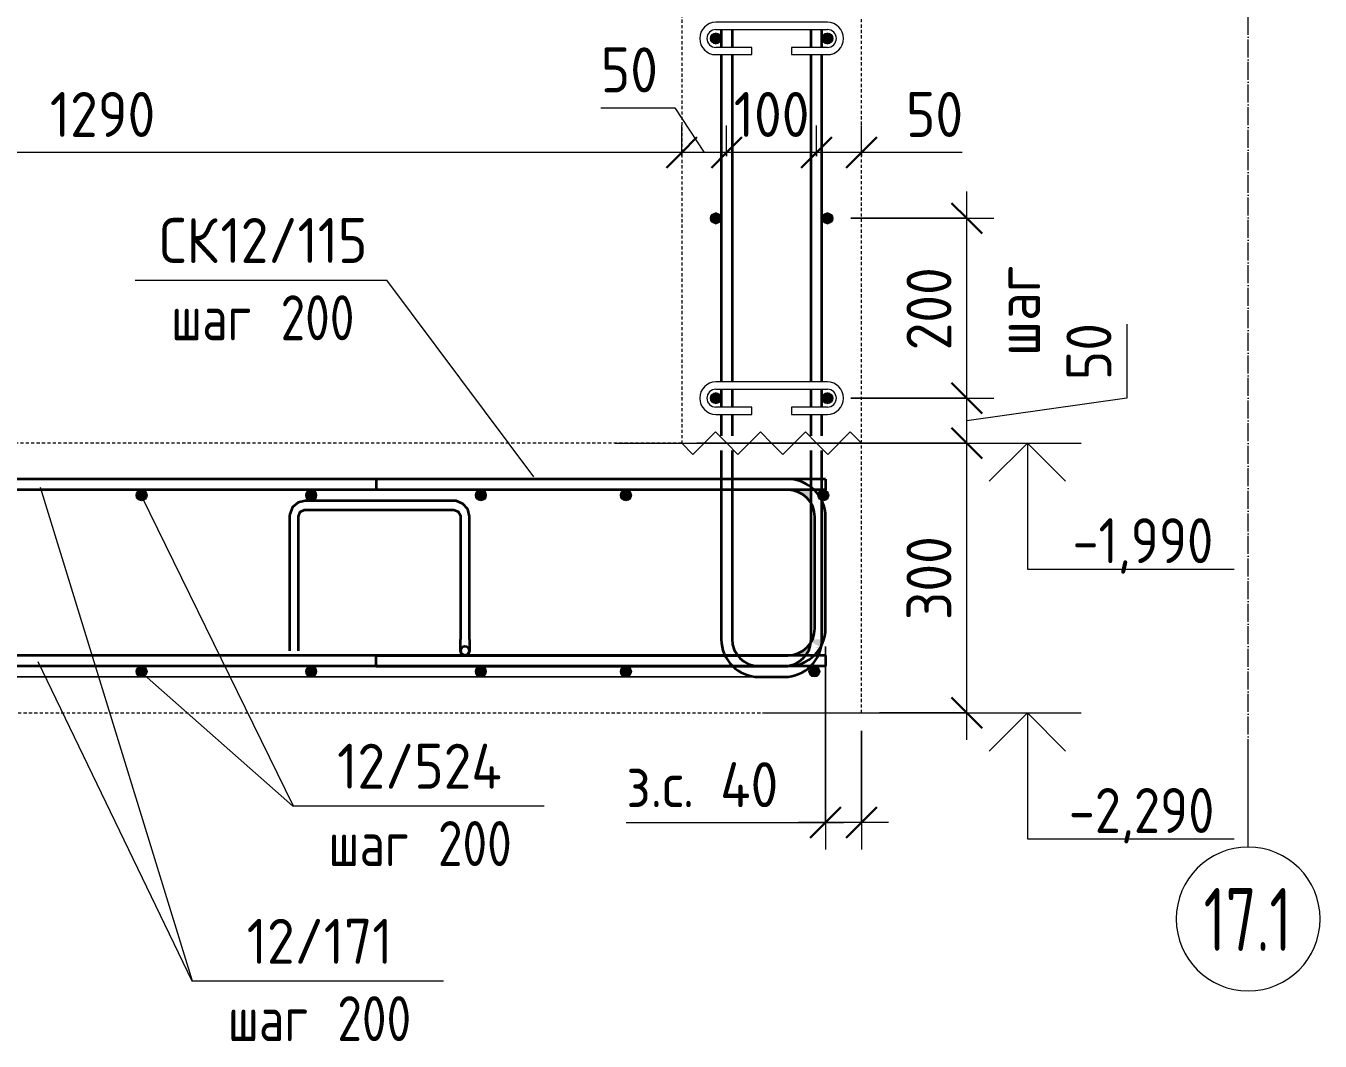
# Model space of a CAD drawing. Header units: millimetres. Extents: x -35709 to -15218, y -2926 to 78616.
# Drawn here: x -16803 to -15364, y -2655 to -1526 of the extents above; entities that cross this region are included whole.
import ezdxf

# ---------------------------------------------------------------- set-up
doc = ezdxf.new("R2010")
doc.units = ezdxf.units.MM
doc.linetypes.add('01 Штриховая _4 мм_', pattern=[6, 3.5, -2.5])
doc.linetypes.add('02 Штрихпунктирная _20 мм_', pattern=[25, 20, -2.5, 0, -2.5])
for name, color, linetype, lineweight in [('AA_Dim', 7, 'Continuous', 9), ('AA_Dim-20', 7, 'Continuous', 9), ('AA_Oformlenie', 7, 'Continuous', 9), ('AA_Vinoska', 7, 'Continuous', 9), ('AA_Visotnaya otmetka', 7, 'Continuous', 9), ('KR_Armatura', 7, 'Continuous', 20), ('KR_Armatura_Tonkie', 7, 'Continuous', 20), ('Оси', 7, 'Continuous', 9)]:
    doc.layers.add(name, color=color, linetype=linetype, lineweight=lineweight)
doc.layers.add('AF_Stena_Опалубка', color=7, linetype='Continuous', lineweight=20, true_color=0x0063c6)
doc.layers.add('KR_Fundament', color=7, linetype='Continuous', lineweight=20, true_color=0x804000)
doc.styles.add('ISOCPEUR_1', font='isocpeur.TTF', dxfattribs={"width": 0.9, "height": 50})
doc.styles.add('ISOCPEUR_2', font='isocpeur.TTF', dxfattribs={"width": 0.8, "height": 50})
doc.styles.add('ISOCPEUR_3', font='isocpeur.TTF', dxfattribs={"width": 0.7, "height": 70})
doc.styles.add('ISOCPEUR_4', font='isocpeur.TTF', dxfattribs={"width": 0.85, "height": 50})
doc.dimstyles.new('00_Точн_3_знака__прозр_', dxfattribs={"dimscale": 304.8, "dimtxt": 50.137748, "dimasz": 0.111549, "dimexe": 0.098425, "dimexo": 0.065617, "dimgap": 0.006562, "dimtad": 1, "dimdec": 3, "dimrnd": 0.001, "dimdsep": 46, "dimtxsty": 'ISOCPEUR_1', "dimblk1": 'OBLIQUE', "dimblk2": 'OBLIQUE', "dimsah": 1, "dimcen": 0.09, "dimdle": 0.098425, "dimazin": 0, "dimtfac": 1, "dimtdec": 4, "dimtix": 1, "dimtmove": 0, "dimatfit": 3, "dimfxl": 1, "dimtvp": 1, "dimtolj": 1, "dimtzin": 0, "dimlwd": 18, "dimlwe": 18, "dimarcsym": 2})
doc.dimstyles.new('00_Точн_3_знака__прозр__1', dxfattribs={"dimscale": 304.8, "dimtxt": 50.137748, "dimasz": 0.111549, "dimexe": 0.098425, "dimexo": 0.065617, "dimgap": 0.006562, "dimtad": 1, "dimdec": 3, "dimrnd": 0.001, "dimdsep": 46, "dimtxsty": 'ISOCPEUR_1', "dimblk1": 'OBLIQUE', "dimblk2": 'OBLIQUE', "dimsah": 1, "dimcen": 0.09, "dimdle": 0.098425, "dimazin": 0, "dimtfac": 1, "dimtdec": 4, "dimtix": 1, "dimtmove": 1, "dimatfit": 3, "dimfxl": 1, "dimtvp": 1, "dimtolj": 1, "dimtzin": 0, "dimlwd": 18, "dimlwe": 18, "dimarcsym": 2})

# ---------------------------------------------------------------- blocks, each defined once
blk = doc.blocks.new('261_Лягушка _НесАрм_РабПлоск_ - 10 А240-3854957-В-В Арм')
at = {"layer": 'KR_Armatura', "lineweight": 35}
for start, end in [(90, 270), (270, 90)]:
    blk.add_arc((-76776.1, -2221), 5, start, end, dxfattribs=at)
at = {"layer": 'KR_Armatura_Tonkie', "lineweight": 35}
for p, q in [((-76788.6, -2054), (-76953.6, -2054)), ((-76971.1, -2071.5), (-76971.1, -2208.5)), ((-76961.1, -2208.5), (-76961.1, -2071.5)), ((-76953.6, -2064), (-76788.6, -2064)), ((-76781.1, -2071.5), (-76781.1, -2208.5)), ((-76771.1, -2208.5), (-76771.1, -2071.5))]:
    blk.add_line(p, q, dxfattribs=at)
at = {"layer": 'KR_Armatura_Tonkie', "lineweight": 35, "flags": 128}
for points in [[(-76953.6, -2054), (-76961.6, -2055.9), (-76967.8, -2061.3), (-76970.9, -2069), (-76971.1, -2071.5)], [(-76771.1, -2071.5), (-76773, -2063.5), (-76778.4, -2057.3), (-76786, -2054.2), (-76788.6, -2054)], [(-76961.1, -2071.5), (-76959.2, -2066.5), (-76954.4, -2064.1), (-76953.6, -2064)], [(-76788.6, -2064), (-76783.6, -2065.9), (-76781.1, -2070.6), (-76781.1, -2071.5)], [(-76971.1, -2208.5), (-76971.1, -2215.2), (-76971.1, -2219.8), (-76971.1, -2221)], [(-76961.1, -2221), (-76961.1, -2219.1), (-76961.1, -2213.9), (-76961.1, -2208.5)], [(-76781.1, -2221), (-76781.1, -2219.1), (-76781.1, -2213.9), (-76781.1, -2208.5)], [(-76771.1, -2208.5), (-76771.1, -2215.2), (-76771.1, -2219.8), (-76771.1, -2221)], [(-76776.1, -2226), (-76779.9, -2224.1), (-76781.1, -2221)], [(-76771.1, -2221), (-76772.9, -2224.9), (-76776.1, -2226)]]:
    blk.add_lwpolyline(points, dxfattribs=at)
blk = doc.blocks.new('Последовательность узлов - 3мм масшт20 маскировка-904226-В-В Арм')
at = {"layer": 'AA_Oformlenie'}
for p, q in [((-76497.5, -462.6), (-76522.5, -487.6)), ((-76485, -475.1), (-76497.5, -462.6)), ((-76447.5, -462.6), (-76472.5, -487.6)), ((-76435, -475.1), (-76447.5, -462.6)), ((-76397.5, -462.6), (-76422.5, -487.6)), ((-76385, -475.1), (-76397.5, -462.6)), ((-76347.5, -462.6), (-76372.5, -487.6)), ((-76335, -475.1), (-76347.5, -462.6)), ((-76535, -475.1), (-76522.5, -487.6)), ((-76485, -475.1), (-76472.5, -487.6)), ((-76435, -475.1), (-76422.5, -487.6)), ((-76385, -475.1), (-76372.5, -487.6))]:
    blk.add_line(p, q, dxfattribs=at)
blk = doc.blocks.new('079_Шпилька _ЭлУзла_ - d8 А240-3883367-В-В Арм')
at = {"layer": 'AA_Oformlenie'}
for p, q in [((-77863, -522), (-77987, -522)), ((-77987, -530), (-77863, -530)), ((-77947, -550), (-77987, -550)), ((-77987, -558), (-77947, -558)), ((-77947, -558), (-77947, -550)), ((-77863, -550), (-77903, -550)), ((-77903, -550), (-77903, -558)), ((-77903, -558), (-77863, -558))]:
    blk.add_line(p, q, dxfattribs=at)
for centre, radius, start, end in [((-77987, -540), 18, 90, 270), ((-77987, -540), 10, 90, 270), ((-77863, -540), 18, 270, 90), ((-77863, -540), 10, 270, 90)]:
    blk.add_arc(centre, radius, start, end, dxfattribs=at)
blk = doc.blocks.new('DIMBLOCK103-В-В Арм')
at = {"layer": 'AA_Dim-20', "color": 30, "lineweight": 18, "true_color": 0xff8000, "transparency": 16777216}
for p, q in [((-15924.1, -1670.7), (-15924.1, -1636.7)), ((-15874.1, -1670.7), (-15874.1, -1636.7)), ((-15844.1, -1666.7), (-15924.1, -1666.7)), ((-15924.1, -1666.7), (-15924.1, -1670.7)), ((-15844.7, -1666.7), (-15899.1, -1666.7)), ((-15874.1, -1666.7), (-15874.1, -1670.7)), ((-15762.2, -1666.7), (-15844.7, -1666.7))]:
    blk.add_line(p, q, dxfattribs=at)
at = {"layer": 'AA_Dim-20', "color": 30, "lineweight": 30, "true_color": 0xff8000, "transparency": 16777216}
for p, q in [((-15924.1, -1666.7), (-15907.1, -1649.7)), ((-15874.1, -1666.7), (-15857.1, -1649.7)), ((-15924.1, -1666.7), (-15941.1, -1683.7)), ((-15874.1, -1666.7), (-15891.1, -1683.7))]:
    blk.add_line(p, q, dxfattribs=at)
at = {"layer": 'AA_Dim-20', "color": 0, "lineweight": 18, "transparency": 16777216, "insert": (-15824.7, -1599.5), "char_height": 50, "width": 74.923, "attachment_point": 1, "line_spacing_factor": 1.135194, "style": 'ISOCPEUR_1'}
blk.add_mtext('50', dxfattribs=at)
blk = doc.blocks.new('_Oblique')
at = {"color": 0, "linetype": 'ByBlock', "lineweight": -2}
blk.add_line((-0.5, -0.5), (0.5, 0.5), dxfattribs=at)
blk = doc.blocks.new('DIMBLOCK104-В-В Арм')
at = {"layer": 'AA_Dim-20', "color": 30, "lineweight": 18, "true_color": 0xff8000, "transparency": 16777216}
for p, q in [((-16024.1, -1670.7), (-16024.1, -1636.7)), ((-15924.1, -1670.7), (-15924.1, -1636.7)), ((-15924.1, -1666.7), (-16024.1, -1666.7)), ((-16024.1, -1666.7), (-16024.1, -1670.7)), ((-15924.1, -1666.7), (-15924.1, -1670.7))]:
    blk.add_line(p, q, dxfattribs=at)
at = {"layer": 'AA_Dim-20', "color": 30, "lineweight": 30, "true_color": 0xff8000, "transparency": 16777216}
for p, q in [((-16024.1, -1666.7), (-16007.1, -1649.7)), ((-15924.1, -1666.7), (-15907.1, -1649.7)), ((-16024.1, -1666.7), (-16041.1, -1683.7)), ((-15924.1, -1666.7), (-15941.1, -1683.7))]:
    blk.add_line(p, q, dxfattribs=at)
at = {"layer": 'AA_Dim-20', "color": 0, "lineweight": 18, "transparency": 16777216, "insert": (-16016.2, -1599.5), "char_height": 50, "width": 101.032, "attachment_point": 1, "line_spacing_factor": 1.135194, "style": 'ISOCPEUR_1'}
blk.add_mtext('100', dxfattribs=at)
blk = doc.blocks.new('DIMBLOCK105-В-В Арм')
at = {"layer": 'AA_Dim-20', "color": 30, "lineweight": 18, "true_color": 0xff8000, "transparency": 16777216}
for p, q in [((-16164.1, -1617.1), (-16081.7, -1617.1)), ((-16081.7, -1617.1), (-16049.1, -1666.7)), ((-16074.1, -1670.7), (-16074.1, -1636.7)), ((-16024.1, -1670.7), (-16024.1, -1636.7)), ((-16024.1, -1666.7), (-16074.1, -1666.7)), ((-16074.1, -1666.7), (-16074.1, -1670.7)), ((-16024.1, -1666.7), (-16024.1, -1670.7))]:
    blk.add_line(p, q, dxfattribs=at)
at = {"layer": 'AA_Dim-20', "color": 30, "lineweight": 30, "true_color": 0xff8000, "transparency": 16777216}
for p, q in [((-16074.1, -1666.7), (-16057.1, -1649.7)), ((-16024.1, -1666.7), (-16007.1, -1649.7)), ((-16074.1, -1666.7), (-16091.1, -1683.7)), ((-16024.1, -1666.7), (-16041.1, -1683.7))]:
    blk.add_line(p, q, dxfattribs=at)
at = {"layer": 'AA_Dim-20', "color": 0, "lineweight": 18, "transparency": 16777216, "insert": (-16164.1, -1549.9), "char_height": 50, "width": 74.923, "attachment_point": 1, "line_spacing_factor": 1.135194, "style": 'ISOCPEUR_1'}
blk.add_mtext('50', dxfattribs=at)
blk = doc.blocks.new('DIMBLOCK106-В-В Арм')
at = {"layer": 'AA_Dim-20', "color": 30, "lineweight": 18, "true_color": 0xff8000, "transparency": 16777216}
for p, q in [((-17364.1, -1670.7), (-17364.1, -1636.7)), ((-16074.1, -1670.7), (-16074.1, -1636.7)), ((-16074.1, -1666.7), (-17364.1, -1666.7)), ((-17364.1, -1666.7), (-17364.1, -1670.7)), ((-16074.1, -1666.7), (-16074.1, -1670.7))]:
    blk.add_line(p, q, dxfattribs=at)
at = {"layer": 'AA_Dim-20', "color": 30, "lineweight": 30, "true_color": 0xff8000, "transparency": 16777216}
for p, q in [((-17364.1, -1666.7), (-17347.1, -1649.7)), ((-16074.1, -1666.7), (-16057.1, -1649.7)), ((-17364.1, -1666.7), (-17381.1, -1683.7)), ((-16074.1, -1666.7), (-16091.1, -1683.7))]:
    blk.add_line(p, q, dxfattribs=at)
at = {"layer": 'AA_Dim-20', "color": 0, "lineweight": 18, "transparency": 16777216, "insert": (-16776.8, -1599.5), "char_height": 50, "width": 138.494, "attachment_point": 1, "line_spacing_factor": 1.135194, "style": 'ISOCPEUR_1'}
blk.add_mtext('1290', dxfattribs=at)
blk = doc.blocks.new('DIMBLOCK112-В-В Арм')
at = {"layer": 'AA_Dim-20', "color": 30, "lineweight": 30, "true_color": 0xff8000, "transparency": 16777216}
for p, q in [((-15757, -1990), (-15774, -1973)), ((-15757, -1990), (-15740, -2007)), ((-15757, -2290), (-15774, -2273)), ((-15757, -2290), (-15740, -2307))]:
    blk.add_line(p, q, dxfattribs=at)
at = {"layer": 'AA_Dim-20', "color": 30, "lineweight": 18, "true_color": 0xff8000, "transparency": 16777216}
for p, q in [((-16057.3, -1990), (-15727, -1990)), ((-15757, -1990), (-16057.3, -1990)), ((-15757, -2320), (-15757, -1990)), ((-15854.1, -2290), (-15727, -2290)), ((-15757, -2290), (-15854.1, -2290))]:
    blk.add_line(p, q, dxfattribs=at)
at = {"layer": 'AA_Dim-20', "color": 0, "lineweight": 18, "transparency": 16777216, "insert": (-15824.1, -2186.8), "char_height": 50, "width": 112.384, "attachment_point": 1, "rotation": 90, "line_spacing_factor": 1.135194, "style": 'ISOCPEUR_1'}
blk.add_mtext('300', dxfattribs=at)
blk = doc.blocks.new('DIMBLOCK113-В-В Арм')
at = {"layer": 'AA_Dim-20', "color": 30, "lineweight": 18, "true_color": 0xff8000, "transparency": 16777216}
for p, q in [((-15579.1, -1857.6), (-15579.1, -1940)), ((-15886.1, -1940), (-15727, -1940)), ((-15757, -1940), (-15886.1, -1940)), ((-15757, -1990), (-15757, -1940)), ((-15579.1, -1940), (-15757, -1965)), ((-16057.3, -1990), (-15727, -1990)), ((-15757, -1990), (-16057.3, -1990))]:
    blk.add_line(p, q, dxfattribs=at)
at = {"layer": 'AA_Dim-20', "color": 30, "lineweight": 30, "true_color": 0xff8000, "transparency": 16777216}
for p, q in [((-15757, -1940), (-15774, -1923)), ((-15757, -1940), (-15740, -1957)), ((-15757, -1990), (-15774, -1973)), ((-15757, -1990), (-15740, -2007))]:
    blk.add_line(p, q, dxfattribs=at)
at = {"layer": 'AA_Dim-20', "color": 0, "lineweight": 18, "transparency": 16777216, "insert": (-15646.2, -1920), "char_height": 50, "width": 74.923, "attachment_point": 1, "rotation": 90, "line_spacing_factor": 1.135194, "style": 'ISOCPEUR_1'}
blk.add_mtext('50', dxfattribs=at)
blk = doc.blocks.new('DIMBLOCK114-В-В Арм')
at = {"layer": 'AA_Dim-20', "color": 30, "lineweight": 18, "true_color": 0xff8000, "transparency": 16777216}
for p, q in [((-15757, -1940), (-15757, -1710)), ((-15886.1, -1740), (-15727, -1740)), ((-15757, -1740), (-15886.1, -1740)), ((-15886.1, -1940), (-15727, -1940)), ((-15757, -1940), (-15886.1, -1940))]:
    blk.add_line(p, q, dxfattribs=at)
at = {"layer": 'AA_Dim-20', "color": 30, "lineweight": 30, "true_color": 0xff8000, "transparency": 16777216}
for p, q in [((-15757, -1740), (-15774, -1723)), ((-15757, -1740), (-15740, -1757)), ((-15757, -1940), (-15774, -1923)), ((-15757, -1940), (-15740, -1957))]:
    blk.add_line(p, q, dxfattribs=at)
at = {"layer": 'AA_Dim-20', "color": 0, "lineweight": 18, "transparency": 16777216, "char_height": 50, "attachment_point": 1, "rotation": 90, "line_spacing_factor": 1.135194, "style": 'ISOCPEUR_1'}
for s, insert, width in [('200', (-15824.1, -1886.8), 112.384), ('шаг', (-15725.5, -1893), 127.142)]:
    blk.add_mtext(s, dxfattribs=dict(at, insert=insert, width=width))
blk = doc.blocks.new('DIMBLOCK115-В-В Арм')
at = {"layer": 'AA_Dim-20', "color": 30, "lineweight": 18, "true_color": 0xff8000, "transparency": 16777216}
for p, q in [((-15914.1, -2216), (-15914.1, -2441.9)), ((-15914.1, -2411.9), (-15914.1, -2216)), ((-15874.1, -2310), (-15874.1, -2441.9)), ((-15874.1, -2411.9), (-15874.1, -2310)), ((-16135.7, -2411.9), (-15941.6, -2411.9)), ((-15844.1, -2411.9), (-15944.1, -2411.9)), ((-15941.6, -2411.9), (-15894.1, -2411.9))]:
    blk.add_line(p, q, dxfattribs=at)
at = {"layer": 'AA_Dim-20', "color": 30, "lineweight": 30, "true_color": 0xff8000, "transparency": 16777216}
for p, q in [((-15914.1, -2411.9), (-15897.1, -2394.9)), ((-15874.1, -2411.9), (-15857.1, -2394.9)), ((-15914.1, -2411.9), (-15931.1, -2428.9)), ((-15874.1, -2411.9), (-15891.1, -2428.9))]:
    blk.add_line(p, q, dxfattribs=at)
at = {"layer": 'AA_Dim-20', "color": 0, "lineweight": 18, "transparency": 16777216, "insert": (-16135.7, -2344.8), "char_height": 50, "width": 208.876, "attachment_point": 1, "line_spacing_factor": 1.135194, "style": 'ISOCPEUR_1'}
blk.add_mtext('з.с. 40', dxfattribs=at)
blk = doc.blocks.new('DIMBLOCK116-В-В Арм')
at = {"layer": 'AA_Dim-20', "color": 30, "lineweight": 18, "true_color": 0xff8000, "transparency": 16777216}
for p, q in [((-17832.8, -2320), (-17832.8, -2220)), ((-15952.6, -2250), (-17862.8, -2250)), ((-17832.8, -2250), (-15952.6, -2250)), ((-17832.8, -2281.8), (-17832.8, -2270)), ((-17832.8, -2475.9), (-17832.8, -2281.8)), ((-17684.1, -2290), (-17862.8, -2290)), ((-17832.8, -2290), (-17684.1, -2290))]:
    blk.add_line(p, q, dxfattribs=at)
at = {"layer": 'AA_Dim-20', "color": 30, "lineweight": 30, "true_color": 0xff8000, "transparency": 16777216}
for p, q in [((-17832.8, -2250), (-17849.8, -2233)), ((-17832.8, -2250), (-17815.8, -2267)), ((-17832.8, -2290), (-17849.8, -2273)), ((-17832.8, -2290), (-17815.8, -2307))]:
    blk.add_line(p, q, dxfattribs=at)
at = {"layer": 'AA_Dim-20', "color": 0, "lineweight": 18, "transparency": 16777216, "insert": (-17899.9, -2475.9), "char_height": 50, "width": 208.876, "attachment_point": 1, "rotation": 90, "line_spacing_factor": 1.135194, "style": 'ISOCPEUR_1'}
blk.add_mtext('з.с. 40', dxfattribs=at)
blk = doc.blocks.new('042_М_Арматуры - Диам длина поз _ Комментарий-2260297-В-В Арм')
at = {"layer": 'AA_Vinoska'}
blk.add_line((-77600.9, -1808.6), (-77320.9, -1808.6), dxfattribs=at)
blk = doc.blocks.new('Ось сетки - d_4мм-2765513-В-В Арм')
at = {"layer": 'Оси', "color": 12, "true_color": 0xc80000}
for start, end in [(0, 180), (0, 180), (180, 360), (180, 360)]:
    blk.add_arc((-75905, -2519.144507), 80, start, end, dxfattribs=at)
blk = doc.blocks.new('Высотные отметки - Стрелка вниз высокая-400290-В-В Арм')
at = {"layer": 'AA_Vinoska'}
for p, q in [((-76210.6, -1990), (-76090.6, -1990)), ((-76150.6, -1990), (-76193, -2032.4)), ((-76150.6, -1990), (-76150.6, -2130)), ((-76150.6, -1990), (-76108.2, -2032.4)), ((-76150.6, -2130), (-75920.6, -2130))]:
    blk.add_line(p, q, dxfattribs=at)

msp = doc.modelspace()

# ---------------------------------------------------------------- hatches: boundary and pattern name
at = {"layer": 'KR_Armatura', "lineweight": 9}
h = msp.add_hatch(color=256, dxfattribs=at)
edge = h.paths.add_edge_path()
edge.add_arc((-16036.0826, -1540), 6, 0, 360)
for points in [[(-16036.0826, -1546), (-16030.8864, -1543), (-16030.8864, -1537), (-16036.0826, -1534), (-16041.2788, -1537), (-16041.2788, -1543)], [(-15912.0826, -1546), (-15906.8864, -1543), (-15906.8864, -1537), (-15912.0826, -1534), (-15917.2788, -1537), (-15917.2788, -1543)], [(-16036.0826, -1746), (-16030.8864, -1743), (-16030.8864, -1737), (-16036.0826, -1734), (-16041.2788, -1737), (-16041.2788, -1743)], [(-15912.0826, -1746), (-15906.8864, -1743), (-15906.8864, -1737), (-15912.0826, -1734), (-15917.2788, -1737), (-15917.2788, -1743)], [(-16036.0826, -1946), (-16030.8864, -1943), (-16030.8864, -1937), (-16036.0826, -1934), (-16041.2788, -1937), (-16041.2788, -1943)], [(-15912.0826, -1946), (-15906.8864, -1943), (-15906.8864, -1937), (-15912.0826, -1934), (-15917.2788, -1937), (-15917.2788, -1943)]]:
    msp.add_hatch(color=256, dxfattribs=at).paths.add_polyline_path(points)
h = msp.add_hatch(color=256, dxfattribs=at)
edge = h.paths.add_edge_path()
edge.add_arc((-15912.0826, -1540), 6, 0, 360)
h = msp.add_hatch(color=256, dxfattribs=at)
edge = h.paths.add_edge_path()
edge.add_arc((-16036.0826, -1740), 6, 0, 360)
h = msp.add_hatch(color=256, dxfattribs=at)
edge = h.paths.add_edge_path()
edge.add_arc((-15912.0826, -1740), 6, 0, 360)
h = msp.add_hatch(color=256, dxfattribs=at)
edge = h.paths.add_edge_path()
edge.add_arc((-16036.0826, -1940), 6, 0, 360)
h = msp.add_hatch(color=256, dxfattribs=at)
edge = h.paths.add_edge_path()
edge.add_arc((-15912.0826, -1940), 6, 0, 360)
at = {"layer": 'KR_Armatura'}
h = msp.add_hatch(color=256, dxfattribs=at)
edge = h.paths.add_edge_path()
edge.add_arc((-16674.7493, -2048), 6, 0, 360)
for points in [[(-16677.7493, -2053.1962), (-16671.7493, -2053.1962), (-16668.7493, -2048), (-16671.7493, -2042.8038), (-16677.7493, -2042.8038), (-16680.7493, -2048)], [(-16489.0826, -2053.1962), (-16483.0826, -2053.1962), (-16480.0826, -2048), (-16483.0826, -2042.8038), (-16489.0826, -2042.8038), (-16492.0826, -2048)], [(-16300.4159, -2053.1962), (-16294.4159, -2053.1962), (-16291.4159, -2048), (-16294.4159, -2042.8038), (-16300.4159, -2042.8038), (-16303.4159, -2048)], [(-16139.0826, -2053.1962), (-16133.0826, -2053.1962), (-16130.0826, -2048), (-16133.0826, -2042.8038), (-16139.0826, -2042.8038), (-16142.0826, -2048)], [(-15919.5826, -2053.1962), (-15913.5826, -2053.1962), (-15910.5826, -2048), (-15913.5826, -2042.8038), (-15919.5826, -2042.8038), (-15922.5826, -2048)], [(-16677.7493, -2249.1962), (-16671.7493, -2249.1962), (-16668.7493, -2244), (-16671.7493, -2238.8038), (-16677.7493, -2238.8038), (-16680.7493, -2244)], [(-16489.0826, -2249.1962), (-16483.0826, -2249.1962), (-16480.0826, -2244), (-16483.0826, -2238.8038), (-16489.0826, -2238.8038), (-16492.0826, -2244)], [(-16300.4159, -2249.1962), (-16294.4159, -2249.1962), (-16291.4159, -2244), (-16294.4159, -2238.8038), (-16300.4159, -2238.8038), (-16303.4159, -2244)], [(-16139.0826, -2249.1962), (-16133.0826, -2249.1962), (-16130.0826, -2244), (-16133.0826, -2238.8038), (-16139.0826, -2238.8038), (-16142.0826, -2244)], [(-15929.5826, -2249.1962), (-15923.5826, -2249.1962), (-15920.5826, -2244), (-15923.5826, -2238.8038), (-15929.5826, -2238.8038), (-15932.5826, -2244)]]:
    msp.add_hatch(color=256, dxfattribs=at).paths.add_polyline_path(points)
h = msp.add_hatch(color=256, dxfattribs=at)
edge = h.paths.add_edge_path()
edge.add_arc((-16486.0826, -2048), 6, 0, 360)
h = msp.add_hatch(color=256, dxfattribs=at)
edge = h.paths.add_edge_path()
edge.add_arc((-16297.4159, -2048), 6, 0, 360)
h = msp.add_hatch(color=256, dxfattribs=at)
edge = h.paths.add_edge_path()
edge.add_arc((-16136.0826, -2048), 6, 0, 360)
h = msp.add_hatch(color=256, dxfattribs=at)
edge = h.paths.add_edge_path()
edge.add_arc((-15916.5826, -2048), 6, 0, 360)
h = msp.add_hatch(color=256, dxfattribs=at)
edge = h.paths.add_edge_path()
edge.add_arc((-16674.7493, -2244), 6, 0, 360)
h = msp.add_hatch(color=256, dxfattribs=at)
edge = h.paths.add_edge_path()
edge.add_arc((-16486.0826, -2244), 6, 0, 360)
h = msp.add_hatch(color=256, dxfattribs=at)
edge = h.paths.add_edge_path()
edge.add_arc((-16297.4159, -2244), 6, 0, 360)
h = msp.add_hatch(color=256, dxfattribs=at)
edge = h.paths.add_edge_path()
edge.add_arc((-16136.0826, -2244), 6, 0, 360)
h = msp.add_hatch(color=256, dxfattribs=at)
edge = h.paths.add_edge_path()
edge.add_arc((-15926.5826, -2244), 6, 0, 360)
at = {"layer": 'KR_Armatura_Tonkie'}
h = msp.add_hatch(color=256, dxfattribs=at)
h.paths.add_polyline_path([(-15914.0826, -2072), (-15915.5137, -2061.1296), (-15918.0826, -2054.9278), (-15918.0826, -2072), (-15915.5137, -2072)])
h.paths.add_polyline_path([(-15930.0826, -2057.0464), (-15930.0826, -2042), (-15956.0826, -2042), (-15948.318, -2043.0222), (-15941.0826, -2046.0192), (-15934.7058, -2051), (-15930.1018, -2057)])
msp.add_hatch(color=256, dxfattribs=at).paths.add_polyline_path([(-15918.0826, -2196), (-15914.0826, -2196), (-15914.0826, -2072), (-15918.0826, -2072), (-15918.0826, -2185.5849)])
h = msp.add_hatch(color=256, dxfattribs=at)
h.paths.add_polyline_path([(-15956.0826, -2226), (-15928.9057, -2226), (-15934.1018, -2223), (-15931.1048, -2215.7646), (-15930.5554, -2211.5911), (-15935.0826, -2217.3768), (-15941.0826, -2221.9808), (-15948.318, -2224.9778)])
h.paths.add_polyline_path([(-15919.7095, -2217), (-15915.5137, -2206.8704), (-15914.0826, -2196), (-15918.0826, -2196), (-15918.0826, -2208), (-15928.8592, -2208), (-15930.0826, -2211.0111), (-15921.8494, -2215.7646)])
h.paths.add_polyline_path([(-15920.8666, -2218.5079), (-15919.7095, -2217), (-15926.1558, -2217.0907), (-15923.7095, -2217.7461)])

# ---------------------------------------------------------------- linework, layer by layer
at = {"layer": 'AA_Vinoska'}
for p, q in [((-16238.5238, -2027.3859), (-16402.0045, -1808.5966)), ((-16787.7594, -2038.9052), (-16618.633, -2587.9678)), ((-16674.7493, -2048.9645), (-16506.2142, -2393.2556)), ((-16790.0694, -2232.9645), (-16618.8893, -2587.9678)), ((-16674.9844, -2244.9645), (-16507.0168, -2393.2556)), ((-16506.2142, -2393.2556), (-16507.0168, -2393.2556)), ((-16618.633, -2587.9678), (-16618.8893, -2587.9678))]:
    msp.add_line(p, q, dxfattribs=at)
at = {"layer": 'AA_Visotnaya otmetka'}
for p, q in [((-16147.9571, -1990), (-15740.8986, -1990)), ((-15740.8986, -1990), (-15689.6845, -1990)), ((-15980.4406, -2290), (-15861.8121, -2290)), ((-15861.8121, -2290), (-15689.6845, -2290))]:
    msp.add_line(p, q, dxfattribs=at)
at = {"layer": 'AF_Stena_Опалубка', "linetype": '01 Штриховая _4 мм_'}
for p, q in [((-16074.0826, -475.038), (-16074.0826, -1990)), ((-15874.0826, -1990), (-15874.0826, -475.038))]:
    msp.add_line(p, q, dxfattribs=at)
at = {"layer": 'KR_Armatura', "lineweight": 9}
for p, q in [((-16036.0826, -1534), (-16041.2788, -1537)), ((-16041.2788, -1537), (-16041.2788, -1543)), ((-16030.8864, -1537), (-16036.0826, -1534)), ((-16030.8864, -1543), (-16030.8864, -1537)), ((-15912.0826, -1534), (-15917.2788, -1537)), ((-15917.2788, -1537), (-15917.2788, -1543)), ((-15906.8864, -1537), (-15912.0826, -1534)), ((-15906.8864, -1543), (-15906.8864, -1537)), ((-16041.2788, -1543), (-16036.0826, -1546)), ((-16036.0826, -1546), (-16030.8864, -1543)), ((-15917.2788, -1543), (-15912.0826, -1546)), ((-15912.0826, -1546), (-15906.8864, -1543)), ((-16036.0826, -1734), (-16041.2788, -1737)), ((-16041.2788, -1737), (-16041.2788, -1743)), ((-16030.8864, -1737), (-16036.0826, -1734)), ((-16030.8864, -1743), (-16030.8864, -1737)), ((-15912.0826, -1734), (-15917.2788, -1737)), ((-15917.2788, -1737), (-15917.2788, -1743)), ((-15906.8864, -1737), (-15912.0826, -1734)), ((-15906.8864, -1743), (-15906.8864, -1737)), ((-16041.2788, -1743), (-16036.0826, -1746)), ((-16036.0826, -1746), (-16030.8864, -1743)), ((-15917.2788, -1743), (-15912.0826, -1746)), ((-15912.0826, -1746), (-15906.8864, -1743)), ((-16036.0826, -1934), (-16041.2788, -1937)), ((-16041.2788, -1937), (-16041.2788, -1943)), ((-16041.2788, -1943), (-16036.0826, -1946)), ((-16030.8864, -1937), (-16036.0826, -1934)), ((-16036.0826, -1946), (-16030.8864, -1943)), ((-16030.8864, -1943), (-16030.8864, -1937)), ((-15912.0826, -1934), (-15917.2788, -1937)), ((-15917.2788, -1937), (-15917.2788, -1943)), ((-15917.2788, -1943), (-15912.0826, -1946)), ((-15906.8864, -1937), (-15912.0826, -1934)), ((-15912.0826, -1946), (-15906.8864, -1943)), ((-15906.8864, -1943), (-15906.8864, -1937))]:
    msp.add_line(p, q, dxfattribs=at)
at = {"layer": 'KR_Armatura'}
for p, q in [((-16677.7493, -2042.8038), (-16680.7493, -2048)), ((-16671.7493, -2042.8038), (-16677.7493, -2042.8038)), ((-16668.7493, -2048), (-16671.7493, -2042.8038)), ((-16489.0826, -2042.8038), (-16492.0826, -2048)), ((-16483.0826, -2042.8038), (-16489.0826, -2042.8038)), ((-16480.0826, -2048), (-16483.0826, -2042.8038)), ((-16300.4159, -2042.8038), (-16303.4159, -2048)), ((-16294.4159, -2042.8038), (-16300.4159, -2042.8038)), ((-16291.4159, -2048), (-16294.4159, -2042.8038)), ((-16139.0826, -2042.8038), (-16142.0826, -2048)), ((-16133.0826, -2042.8038), (-16139.0826, -2042.8038)), ((-16130.0826, -2048), (-16133.0826, -2042.8038)), ((-15919.5826, -2042.8038), (-15922.5826, -2048)), ((-15913.5826, -2042.8038), (-15919.5826, -2042.8038)), ((-15910.5826, -2048), (-15913.5826, -2042.8038)), ((-16680.7493, -2048), (-16677.7493, -2053.1962)), ((-16677.7493, -2053.1962), (-16671.7493, -2053.1962)), ((-16671.7493, -2053.1962), (-16668.7493, -2048)), ((-16492.0826, -2048), (-16489.0826, -2053.1962)), ((-16489.0826, -2053.1962), (-16483.0826, -2053.1962)), ((-16483.0826, -2053.1962), (-16480.0826, -2048)), ((-16303.4159, -2048), (-16300.4159, -2053.1962)), ((-16300.4159, -2053.1962), (-16294.4159, -2053.1962)), ((-16294.4159, -2053.1962), (-16291.4159, -2048)), ((-16142.0826, -2048), (-16139.0826, -2053.1962)), ((-16139.0826, -2053.1962), (-16133.0826, -2053.1962)), ((-16133.0826, -2053.1962), (-16130.0826, -2048)), ((-15922.5826, -2048), (-15919.5826, -2053.1962)), ((-15919.5826, -2053.1962), (-15913.5826, -2053.1962)), ((-15913.5826, -2053.1962), (-15910.5826, -2048)), ((-16677.7493, -2238.8038), (-16680.7493, -2244)), ((-16680.7493, -2244), (-16677.7493, -2249.1962)), ((-16671.7493, -2238.8038), (-16677.7493, -2238.8038)), ((-16668.7493, -2244), (-16671.7493, -2238.8038)), ((-16671.7493, -2249.1962), (-16668.7493, -2244)), ((-16489.0826, -2238.8038), (-16492.0826, -2244)), ((-16492.0826, -2244), (-16489.0826, -2249.1962)), ((-16483.0826, -2238.8038), (-16489.0826, -2238.8038)), ((-16480.0826, -2244), (-16483.0826, -2238.8038)), ((-16483.0826, -2249.1962), (-16480.0826, -2244)), ((-16300.4159, -2238.8038), (-16303.4159, -2244)), ((-16303.4159, -2244), (-16300.4159, -2249.1962)), ((-16294.4159, -2238.8038), (-16300.4159, -2238.8038)), ((-16291.4159, -2244), (-16294.4159, -2238.8038)), ((-16294.4159, -2249.1962), (-16291.4159, -2244)), ((-16139.0826, -2238.8038), (-16142.0826, -2244)), ((-16142.0826, -2244), (-16139.0826, -2249.1962)), ((-16133.0826, -2238.8038), (-16139.0826, -2238.8038)), ((-16130.0826, -2244), (-16133.0826, -2238.8038)), ((-16133.0826, -2249.1962), (-16130.0826, -2244)), ((-15929.5826, -2238.8038), (-15932.5826, -2244)), ((-15932.5826, -2244), (-15929.5826, -2249.1962)), ((-15923.5826, -2238.8038), (-15929.5826, -2238.8038)), ((-15920.5826, -2244), (-15923.5826, -2238.8038)), ((-15923.5826, -2249.1962), (-15920.5826, -2244)), ((-16677.7493, -2249.1962), (-16671.7493, -2249.1962)), ((-16489.0826, -2249.1962), (-16483.0826, -2249.1962)), ((-16300.4159, -2249.1962), (-16294.4159, -2249.1962)), ((-16139.0826, -2249.1962), (-16133.0826, -2249.1962)), ((-15929.5826, -2249.1962), (-15923.5826, -2249.1962))]:
    msp.add_line(p, q, dxfattribs=at)
at = {"layer": 'KR_Armatura', "lineweight": 9}
for centre in [(-16036.0826, -1540), (-15912.0826, -1540), (-16036.0826, -1740), (-15912.0826, -1740), (-16036.0826, -1940), (-15912.0826, -1940)]:
    msp.add_circle(centre, 6, dxfattribs=at)
at = {"layer": 'KR_Armatura'}
for centre in [(-16674.7493, -2048), (-16486.0826, -2048), (-16297.4159, -2048), (-16136.0826, -2048), (-15916.5826, -2048), (-16674.7493, -2244), (-16486.0826, -2244), (-16297.4159, -2244), (-16136.0826, -2244), (-15926.5826, -2244)]:
    msp.add_circle(centre, 6, dxfattribs=at)
at = {"layer": 'KR_Armatura_Tonkie', "lineweight": 35}
for p, q in [((-16030.0826, -1530), (-16030.0826, -1550)), ((-16018.0826, -1530), (-16018.0826, -1550)), ((-15930.0826, -1550), (-15930.0826, -1530)), ((-15918.0826, -1550), (-15918.0826, -1530)), ((-16030.0826, -1558), (-16030.0826, -1922)), ((-16018.0826, -1558), (-16018.0826, -1922)), ((-15930.0826, -1922), (-15930.0826, -1558)), ((-15918.0826, -1922), (-15918.0826, -1558)), ((-16030.0826, -1930), (-16030.0826, -1950)), ((-16018.0826, -1930), (-16018.0826, -1950)), ((-15930.0826, -1950), (-15930.0826, -1930)), ((-15918.0826, -1950), (-15918.0826, -1930)), ((-16030.0826, -1958), (-16030.0826, -1982)), ((-16018.0826, -1958), (-16018.0826, -1982)), ((-15930.0826, -1982), (-15930.0826, -1958)), ((-15918.0826, -1982), (-15918.0826, -1958)), ((-16030.0826, -1998), (-16030.0826, -2208)), ((-16018.0826, -1998), (-16018.0826, -2208)), ((-15930.0826, -2208), (-15930.0826, -1998)), ((-15918.0826, -2208), (-15918.0826, -1998)), ((-15914.0826, -2030), (-17624.0826, -2030)), ((-15914.0826, -2042), (-17624.0826, -2042)), ((-15956.0826, -2030), (-16414.0826, -2030)), ((-16414.0826, -2030), (-16414.0826, -2042)), ((-15956.0826, -2042), (-16414.0826, -2042)), ((-15914.0826, -2030), (-15914.0826, -2042)), ((-15926.0826, -2196), (-15926.0826, -2072)), ((-15914.0826, -2196), (-15914.0826, -2072)), ((-15914.0826, -2226), (-17624.0826, -2226)), ((-16414.0826, -2226), (-15956.0826, -2226)), ((-16414.0826, -2238), (-16414.0826, -2226)), ((-15914.0826, -2226), (-15914.0826, -2238)), ((-15914.0826, -2238), (-17624.0826, -2238)), ((-16414.0826, -2238), (-15956.0826, -2238)), ((-15988.0826, -2238), (-15960.0826, -2238)), ((-15988.0826, -2250), (-15960.0826, -2250))]:
    msp.add_line(p, q, dxfattribs=at)
for centre, radius, start, end in [((-15956.0826, -2072), 42, 0, 90), ((-15956.0826, -2072), 30, 0, 90), ((-15956.0826, -2196), 30, 270, 360), ((-15956.0826, -2196), 42, 270, 360), ((-15988.0826, -2208), 42, 180, 270), ((-15988.0826, -2208), 30, 180, 270), ((-15960.0826, -2208), 30, 270, 360), ((-15960.0826, -2208), 42, 270, 360)]:
    msp.add_arc(centre, radius, start, end, dxfattribs=at)
at = {"layer": 'KR_Fundament', "linetype": '01 Штриховая _4 мм_'}
for p, q in [((-16074.0826, -1990), (-17364.0826, -1990)), ((-15874.0826, -2290), (-15874.0826, -1990)), ((-17664.0826, -2290), (-15874.0826, -2290))]:
    msp.add_line(p, q, dxfattribs=at)
at = {"layer": 'Оси', "linetype": '02 Штрихпунктирная _20 мм_'}
msp.add_line((-15444.0826, -2339.1445), (-15444.0826, 295.9815), dxfattribs=at)
at = {"layer": 'Оси'}
msp.add_line((-15444.0826, -2439.1445), (-15444.0826, -2339.1445), dxfattribs=at)

# ---------------------------------------------------------------- block references
at = {"layer": 'AA_Oformlenie'}
for name, p in [('079_Шпилька _ЭлУзла_ - d8 А240-3883367-В-В Арм', (61950.9174, -1000)), ('079_Шпилька _ЭлУзла_ - d8 А240-3883367-В-В Арм', (61950.9174, -1400)), ('Последовательность узлов - 3мм масшт20 маскировка-904226-В-В Арм', (60460.9174, -1514.9364))]:
    msp.add_blockref(name, p, dxfattribs=at)
at = {"layer": 'AA_Vinoska'}
for name, p in [('042_М_Арматуры - Диам длина поз _ Комментарий-2260297-В-В Арм', (60918.9399, 0)), ('Высотные отметки - Стрелка вниз высокая-400290-В-В Арм', (60460.9174, 0)), ('042_М_Арматуры - Диам длина поз _ Комментарий-2260297-В-В Арм', (61093.9276, -584.659)), ('042_М_Арматуры - Диам длина поз _ Комментарий-2260297-В-В Арм', (60982.0551, -779.3712))]:
    msp.add_blockref(name, p, dxfattribs=at)
at = {"layer": 'AA_Visotnaya otmetka'}
msp.add_blockref('Высотные отметки - Стрелка вниз высокая-400290-В-В Арм', (60460.9174, -300), dxfattribs=at)
at = {"layer": 'KR_Armatura_Tonkie', "lineweight": 35}
msp.add_blockref('261_Лягушка _НесАрм_РабПлоск_ - 10 А240-3854957-В-В Арм', (60460.9174, 0), dxfattribs=at)
at = {"layer": 'Оси', "color": 12, "true_color": 0xc80000}
msp.add_blockref('Ось сетки - d_4мм-2765513-В-В Арм', (60460.9174, 0), dxfattribs=at)

# ---------------------------------------------------------------- texts
at = {"layer": 'AA_Vinoska', "char_height": 50, "attachment_point": 1}
for s, insert, width, style in [('СК', (-16654.9417, -1739.5916), 82.253137, 'ISOCPEUR_1'), ('12/115', (-16587.076, -1739.5916), 199.139175, 'ISOCPEUR_1'), (' 200', (-16545.6633, -1825.5727), 133.4008, 'ISOCPEUR_2'), ('шаг', (-16641.9717, -1825.5727), 116.7257, 'ISOCPEUR_2'), ('12/524', (-16457.274, -2324.2506), 226.556887, 'ISOCPEUR_1'), (' 200', (-16370.6757, -2410.2317), 133.4008, 'ISOCPEUR_2'), ('шаг', (-16466.984, -2410.2317), 116.7257, 'ISOCPEUR_2'), ('12/171', (-16557.8965, -2518.9628), 199.139175, 'ISOCPEUR_1'), (' 200', (-16482.5481, -2604.9439), 133.4008, 'ISOCPEUR_2'), ('шаг', (-16578.8565, -2604.9439), 116.7257, 'ISOCPEUR_2')]:
    msp.add_mtext(s, dxfattribs=dict(at, insert=insert, width=width, style=style))
at = {"layer": 'AA_Visotnaya otmetka', "char_height": 50, "attachment_point": 1, "line_spacing_factor": 1.135194, "style": 'ISOCPEUR_4'}
for s, insert, width in [('-1,990', (-15639.3894, -2073.4636), 181.691784), ('-2,290', (-15643.651, -2373.4636), 191.919467)]:
    msp.add_mtext(s, dxfattribs=dict(at, insert=insert, width=width))
at = {"layer": 'Оси', "insert": (-15493.6687, -2484.6524), "char_height": 70, "width": 120.092788, "attachment_point": 1, "style": 'ISOCPEUR_3'}
msp.add_mtext('17.1', dxfattribs=at)

# ---------------------------------------------------------------- dimensions: what is measured, and where the dimension line sits
at = {"layer": 'AA_Dim', "color": 30, "lineweight": 18, "true_color": 0xff8000}
for base, p1, p2, override, picture, middle in [((-16074.0826, -1666.6847), (-16024.0826, -1690.7263), (-16074.0826, -1690.7263), {"dimpost": '<>', "dimfxl": 50}, 'DIMBLOCK105-В-В Арм', (-16126.6777, -1583.2779)), ((-15924.0826, -1666.6847), (-15874.0826, -1690.7263), (-15924.0826, -1690.7263), {"dimpost": '<>', "dimfxl": 50}, 'DIMBLOCK103-В-В Арм', (-15787.2107, -1632.8821)), ((-15914.0826, -2411.8954), (-15874.0826, -2290), (-15914.0826, -2196), {"dimpost": 'з.с. <>', "dimfxl": 102.156742}, 'DIMBLOCK115-В-В Арм', (-16031.2382, -2378.0928))]:
    dim = msp.add_linear_dim(base=base, p1=p1, p2=p2, dimstyle='00_Точн_3_знака__прозр__1', override=override, dxfattribs=at)
    dim.commit()
    dim.dimension.update_dxf_attribs({"geometry": picture, "text_midpoint": middle, "dimtype": 160})
for base, p1, p2, override, picture, middle in [((-17364.0826, -1666.6847), (-16074.0826, -1690.7263), (-17364.0826, -1690.7263), {"dimpost": '<>', "dimfxl": 1290}, 'DIMBLOCK106-В-В Арм', (-16719.0826, -1639.6847)), ((-16024.0826, -1666.6847), (-15924.0826, -1690.7263), (-16024.0826, -1690.7263), {"dimpost": '<>', "dimfxl": 100}, 'DIMBLOCK104-В-В Арм', (-15974.0826, -1639.6847))]:
    dim = msp.add_linear_dim(base=base, p1=p1, p2=p2, dimstyle='00_Точн_3_знака__прозр_', override=override, dxfattribs=at)
    dim.commit()
    dim.dimension.update_dxf_attribs({"geometry": picture, "text_midpoint": middle})
dim = msp.add_linear_dim(base=(-15756.9883, -1740), p1=(-15906.0826, -1940), p2=(-15906.0826, -1740), angle=90, text='<>\\Xшаг', dimstyle='00_Точн_3_знака__прозр_', override={"dimpost": '<>', "dimfxl": 200}, dxfattribs=at)
dim.commit()
dim.dimension.update_dxf_attribs({"geometry": 'DIMBLOCK114-В-В Арм', "text_midpoint": (-15756.9883, -1840)})
for base, p1, p2, override, picture, middle in [((-15756.9883, -1940), (-16077.2777, -1990), (-15906.0826, -1940), {"dimpost": '<>', "dimfxl": 178.347288}, 'DIMBLOCK113-В-В Арм', (-15612.9158, -1882.5805)), ((-17832.7912, -2250), (-17664.0826, -2290), (-15932.5826, -2250), {"dimpost": 'з.с. <>', "dimfxl": 1731.961966}, 'DIMBLOCK116-В-В Арм', (-17866.5938, -2371.4197))]:
    dim = msp.add_linear_dim(base=base, p1=p1, p2=p2, angle=90, dimstyle='00_Точн_3_знака__прозр__1', override=override, dxfattribs=at)
    dim.commit()
    dim.dimension.update_dxf_attribs({"geometry": picture, "text_midpoint": middle, "dimtype": 160, "text_rotation": 90})
dim = msp.add_linear_dim(base=(-15756.9883, -1990), p1=(-15874.0826, -2290), p2=(-16077.2777, -1990), angle=90, dimstyle='00_Точн_3_знака__прозр_', override={"dimpost": '<>', "dimfxl": 362.337192}, dxfattribs=at)
dim.commit()
dim.dimension.update_dxf_attribs({"geometry": 'DIMBLOCK112-В-В Арм', "text_midpoint": (-15783.9883, -2140)})

doc.saveas('drawing.dxf')
